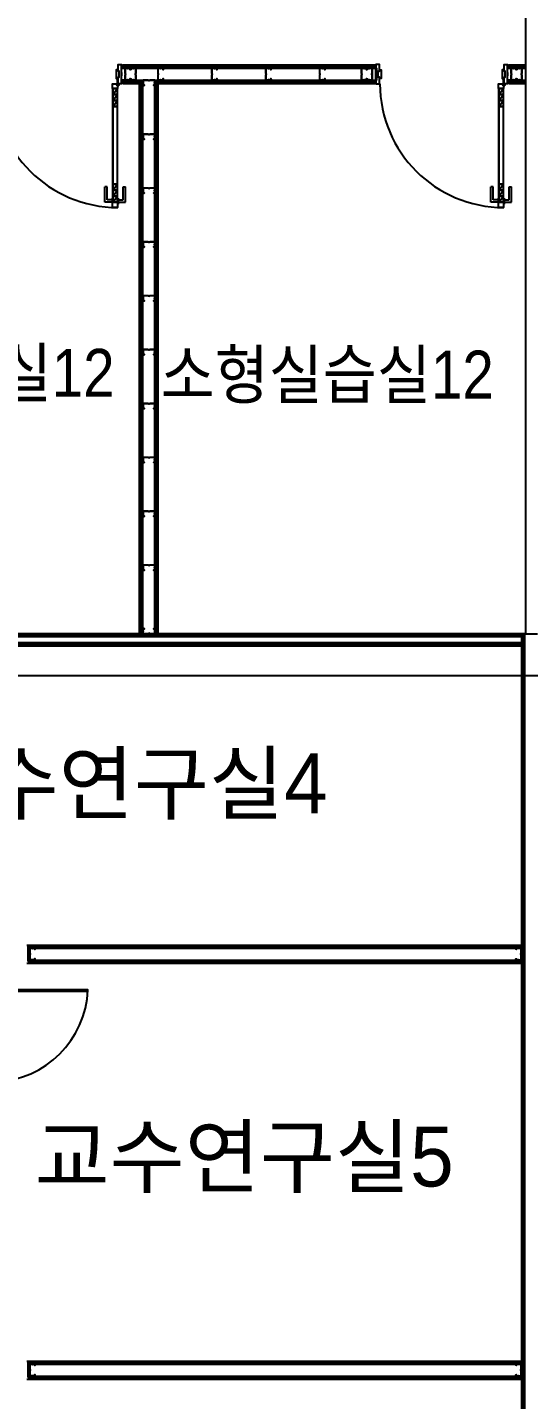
# Model space of a CAD drawing. Header units: metres. Extents: x 630750 to 860239, y 578133 to 726633.
# Drawn here: x 765894 to 770079, y 678264 to 689727 of the extents above; entities that cross this region are included whole.
import ezdxf

# ---------------------------------------------------------------- set-up
doc = ezdxf.new("R2010")
doc.units = ezdxf.units.M
doc.header["$LTSCALE"] = 300
doc.linetypes.add('HIDDEN', pattern=[2, 1, -1])
doc.linetypes.add('업무시설_xr-base$0$CONTINOUS', pattern=[0])
for name, color, linetype in [('A-CEN-1', 1, 'Continuous'), ('A-CON', 2, 'Continuous'), ('A-TXT', 3, 'Continuous'), ('A-WAL-DW', 7, 'Continuous'), ('A-WALL-CONC', 2, 'Continuous'), ('F-door frame', 4, 'Continuous'), ('F-DOOR_FRAME', 4, 'Continuous'), ('FUR-arch', 8, 'Continuous'), ('KUK-DOOR', 4, 'Continuous'), ('KUK-DOOR-FRAME', 4, 'Continuous'), ('KUK-DRYWALL', 4, 'Continuous'), ('KUK-석고보드', 201, 'Continuous')]:
    doc.layers.add(name, color=color, linetype=linetype)
doc.styles.add('돋움', font='')
doc.styles.get('돋움').set_extended_font_data('Dotum')

# ---------------------------------------------------------------- blocks, each defined once
blk = doc.blocks.new('DOOR-1-1')
at = {"layer": 'KUK-DOOR', "color": 251}
for p, q in [((185554, 143176, 0), (185554, 143996, 0)), ((185564, 143176, 0), (185564, 143996, 0))]:
    blk.add_line(p, q, dxfattribs=at)
at = {"layer": 'KUK-DOOR', "color": 8}
for p, q in [((185554, 143216, 0), (185554, 143237, 0)), ((185564, 143216, 0), (185564, 143237, 0))]:
    blk.add_line(p, q, dxfattribs=at)
at = {"layer": 'KUK-DOOR', "color": 7}
blk.add_line((185559, 143169), (185559, 143159, 0), dxfattribs=at)
at = {"layer": 'KUK-DOOR', "elevation": 0}
blk.add_lwpolyline([(185553, 143994), (185553, 143178), (185554, 143176), (185564, 143176), (185565, 143178), (185565, 143994), (185564, 143996), (185554, 143996)], close=True, dxfattribs=at)
at = {"layer": 'KUK-DOOR', "color": 1, "elevation": 0}
for points in [[(185559, 143158), (185559, 143463)], [(185594, 143226), (185524, 143226)]]:
    blk.add_lwpolyline(points, dxfattribs=at)
at = {"layer": 'KUK-DOOR', "color": 7}
blk.add_lwpolyline([(185565, 143320), (185568, 143320), (185568, 143172), (185550, 143172), (185550, 143320), (185553, 143320)], dxfattribs=at)
at = {"layer": 'KUK-DOOR', "color": 251, "linetype": 'HIDDEN', "elevation": 0}
blk.add_lwpolyline([(185502, 143180), (185787, 143180), (185787, 143272), (185502, 143272)], close=True, dxfattribs=at)
at = {"layer": 'KUK-DOOR', "color": 8, "elevation": 0}
blk.add_lwpolyline([(185508, 143183), (185781, 143183), (185781, 143269), (185508, 143269)], close=True, dxfattribs=at)
at = {"layer": 'KUK-DOOR', "color": 8}
for centre, radius in [((185559, 143226, 0), 17.5), ((185559, 143226, 0), 12.5), ((185591, 143254, 0), 3.5), ((185591, 143198, 0), 3.5), ((185746, 143254, 0), 3.5), ((185746, 143198, 0), 3.5)]:
    blk.add_circle(centre, radius, dxfattribs=at)
at = {"layer": 'KUK-DOOR', "color": 251, "linetype": 'HIDDEN'}
blk.add_circle((185559, 143226, 0), 15, dxfattribs=at)
at = {"layer": 'KUK-DOOR', "color": 1}
blk.add_arc((185520, 143193, 0), 803, 2.3174, 87.5362, dxfattribs=at)
at = {"layer": 'KUK-DOOR', "color": 8}
for start, end in [(64.2285, 115.7715), (244.2285, 295.7715)]:
    blk.add_arc((185559, 143227, 0), 11.5, start, end, dxfattribs=at)
blk = doc.blocks.new('con1')
at = {"layer": 'A-WALL-CONC', "linetype": '업무시설_xr-base$0$CONTINOUS'}
h = blk.add_hatch(color=253, dxfattribs=at)
h.dxf.hatch_style = 1
h.paths.add_polyline_path([(-302596, -253222), (-301896, -253222), (-301896, -253922), (-302596, -253922)])
h.paths.add_polyline_path([(-384246, -253222), (-383546, -253222), (-383546, -253922), (-384246, -253922)])
h.paths.add_polyline_path([(-335096, -253172), (-334296, -253172), (-334296, -253972), (-335096, -253972)])
h.paths.add_polyline_path([(-354896, -253172), (-354096, -253172), (-354096, -253972), (-354896, -253972)])
h.paths.add_polyline_path([(-374696, -253172), (-373896, -253172), (-373896, -253972), (-374696, -253972)])
h.paths.add_polyline_path([(-325196, -253172), (-324396, -253172), (-324396, -253972), (-325196, -253972)])
h.paths.add_polyline_path([(-364746, -253222), (-364046, -253222), (-364046, -253922), (-364746, -253922)])
h.paths.add_polyline_path([(-344946, -253222), (-344246, -253222), (-344246, -253922), (-344946, -253922)])
h.paths.add_polyline_path([(-310046, -253222), (-309346, -253222), (-309346, -253922), (-310046, -253922)])
h.paths.add_polyline_path([(-318596, -253172), (-317796, -253172), (-317796, -253972), (-318596, -253972)])
h.paths.add_polyline_path([(-384246, -310860), (-383446, -310860), (-383446, -311660), (-384246, -311660)])
h.paths.add_polyline_path([(-384246, -305472), (-383446, -305472), (-383446, -306272), (-384246, -306272)])
h.paths.add_polyline_path([(-384246, -295572), (-383446, -295572), (-383446, -296372), (-384246, -296372)])
h.paths.add_polyline_path([(-384196, -276472), (-383596, -276472), (-383596, -275872), (-384196, -275872)])
h.paths.add_polyline_path([(-384246, -285672), (-383446, -285672), (-383446, -286472), (-384246, -286472)])
h.paths.add_polyline_path([(-384296, -269172), (-383496, -269172), (-383496, -269972), (-384296, -269972)])
h.paths.add_polyline_path([(-384296, -260672), (-383496, -260672), (-383496, -261472), (-384296, -261472)])
h.paths.add_polyline_path([(-376996, -285572), (-376196, -285572), (-376196, -286372), (-376996, -286372)], flags=17)
h.paths.add_polyline_path([(-374696, -276572), (-373896, -276572), (-373896, -275772), (-374696, -275772)], flags=17)
h.paths.add_polyline_path([(-364696, -285772), (-364096, -285772), (-364096, -286372), (-364696, -286372)], flags=17)
h.paths.add_polyline_path([(-364796, -275772), (-363996, -275772), (-363996, -276572), (-364796, -276572)], flags=17)
edge = h.paths.add_edge_path(flags=16)
edge.add_arc((-376496, -295972), 450, 0, 360)
edge = h.paths.add_edge_path(flags=16)
edge.add_arc((-354496, -302572), 450, 0, 360)
edge = h.paths.add_edge_path(flags=16)
edge.add_arc((-364396, -295972), 350, 0, 360)
edge = h.paths.add_edge_path(flags=16)
edge.add_arc((-354496, -295972), 450, 0, 360)
edge = h.paths.add_edge_path(flags=16)
edge.add_arc((-344596, -302572), 350, 0, 360)
edge = h.paths.add_edge_path(flags=16)
edge.add_arc((-344596, -295972), 350, 0, 360)
edge = h.paths.add_edge_path(flags=16)
edge.add_arc((-364396, -302572), 350, 0, 360)
h.paths.add_polyline_path([(-375978, -305716), (-376744, -305483), (-376976, -306249), (-376210, -306481)], flags=17)
h.paths.add_polyline_path([(-378098, -312701), (-378863, -312469), (-379096, -313234), (-378330, -313467)], flags=16)
h.paths.add_polyline_path([(-354768, -312100), (-355533, -311867), (-355766, -312633), (-355000, -312865)], flags=17)
h.paths.add_polyline_path([(-347591, -314277), (-348357, -314045), (-348589, -314811), (-347823, -315043)], flags=17)
h.paths.add_polyline_path([(-349725, -321311), (-350491, -321078), (-350723, -321844), (-349958, -322076)], flags=17)
h.paths.add_polyline_path([(-359199, -318436), (-359964, -318204), (-360197, -318969), (-359431, -319202)], flags=17)
edge = h.paths.add_edge_path(flags=16)
edge.add_arc((-324746, -312472), 450, 0, 360)
h.paths.add_polyline_path([(-318596, -311972), (-317796, -311972), (-317796, -312972), (-318596, -312972)], flags=17)
edge = h.paths.add_edge_path(flags=16)
edge.add_arc((-335146, -312472), 350, 0, 360)
edge = h.paths.add_edge_path(flags=16)
edge.add_arc((-338617, -317419), 450, 0, 360)
h.paths.add_polyline_path([(-340252, -324185), (-341017, -323953), (-341250, -324719), (-340484, -324951)], flags=17)
edge = h.paths.add_edge_path(flags=17)
edge.add_arc((-324746, -319072), 450, 0, 360)
h.paths.add_polyline_path([(-318696, -318672), (-317696, -318672), (-317696, -319472), (-318696, -319472)], flags=17)
h.paths.add_polyline_path([(-310096, -327072), (-309296, -327072), (-309296, -327872), (-310096, -327872)])
h.paths.add_polyline_path([(-316096, -322372), (-316096, -325422), (-311308, -325422), (-311308, -325222), (-315896, -325222), (-315896, -322572), (-309696, -322572), (-309696, -325222), (-310308, -325222), (-310308, -325422), (-309496, -325422), (-309496, -322372)], flags=17)
edge = h.paths.add_edge_path(flags=17)
edge.add_arc((-324796, -327472), 400, 0, 360)
edge = h.paths.add_edge_path(flags=17)
edge.add_arc((-318196, -329272), 450, 0, 360)
h.paths.add_polyline_path([(-310096, -331472), (-309296, -331472), (-309296, -332272), (-310096, -332272)])
edge = h.paths.add_edge_path(flags=16)
edge.add_arc((-334696, -302572), 350, 0, 360)
edge = h.paths.add_edge_path(flags=17)
edge.add_arc((-334696, -286072), 350, 0, 360)
edge = h.paths.add_edge_path(flags=16)
edge.add_arc((-334696, -295972), 350, 0, 360)
edge = h.paths.add_edge_path(flags=17)
edge.add_arc((-344596, -286072), 450, 0, 360)
h.paths.add_polyline_path([(-318596, -295472), (-317796, -295472), (-317796, -296472), (-318596, -296472)], flags=17)
h.paths.add_polyline_path([(-318596, -302072), (-317796, -302072), (-317796, -303072), (-318596, -303072)], flags=17)
edge = h.paths.add_edge_path(flags=16)
edge.add_arc((-324796, -302572), 450, 0, 360)
edge = h.paths.add_edge_path(flags=16)
edge.add_arc((-324796, -295972), 450, 0, 360)
edge = h.paths.add_edge_path(flags=17)
edge.add_arc((-324796, -286072), 450, 0, 360)
edge = h.paths.add_edge_path(flags=17)
edge.add_arc((-334696, -276172), 450, 0, 360)
edge = h.paths.add_edge_path(flags=17)
edge.add_arc((-344596, -276172), 450, 0, 360)
h.paths.add_polyline_path([(-318596, -275772), (-317796, -275772), (-317796, -276572), (-318596, -276572)], flags=17)
h.paths.add_polyline_path([(-318596, -285672), (-317796, -285672), (-317796, -286472), (-318596, -286472)], flags=17)
edge = h.paths.add_edge_path(flags=17)
edge.add_arc((-324796, -276172), 450, 0, 360)
h.paths.add_polyline_path([(-364796, -260672), (-363996, -260672), (-363996, -261472), (-364796, -261472)])
h.paths.add_polyline_path([(-364796, -269172), (-363996, -269172), (-363996, -269972), (-364796, -269972)], flags=17)
h.paths.add_polyline_path([(-325196, -269172), (-324396, -269172), (-324396, -269972), (-325196, -269972)], flags=17)
h.paths.add_polyline_path([(-310846, -260722), (-310046, -260722), (-310046, -261522), (-310846, -261522)], flags=17)
h.paths.add_polyline_path([(-325196, -260672), (-324396, -260672), (-324396, -261472), (-325196, -261472)])
h.paths.add_polyline_path([(-335096, -260672), (-334296, -260672), (-334296, -261472), (-335096, -261472)])
h.paths.add_polyline_path([(-344996, -260672), (-344196, -260672), (-344196, -261472), (-344996, -261472)])
h.paths.add_polyline_path([(-354896, -260672), (-354096, -260672), (-354096, -261472), (-354896, -261472)])
h.paths.add_polyline_path([(-354896, -269172), (-354096, -269172), (-354096, -269972), (-354896, -269972)], flags=17)
h.paths.add_polyline_path([(-344996, -269172), (-344196, -269172), (-344196, -269972), (-344996, -269972)], flags=17)
h.paths.add_polyline_path([(-335096, -269172), (-334296, -269172), (-334296, -269972), (-335096, -269972)], flags=17)
h.paths.add_polyline_path([(-310146, -275772), (-309346, -275772), (-309346, -276572), (-310146, -276572)])
h.paths.add_polyline_path([(-310146, -269172), (-309346, -269172), (-309346, -269972), (-310146, -269972)])
h.paths.add_polyline_path([(-309946, -312172), (-309346, -312172), (-309346, -312772), (-309946, -312772)], flags=17)
h.paths.add_polyline_path([(-309946, -302272), (-309346, -302272), (-309346, -302872), (-309946, -302872)], flags=17)
h.paths.add_polyline_path([(-310146, -295572), (-309346, -295572), (-309346, -296372), (-310146, -296372)])
h.paths.add_polyline_path([(-310146, -285672), (-309346, -285672), (-309346, -286472), (-310146, -286472)])
h.paths.add_polyline_path([(-366407, -311180), (-366585, -311089), (-367173, -312249), (-366994, -312339)], flags=16)
h.paths.add_polyline_path([(-367582, -313499), (-367761, -313408), (-368303, -314479), (-368125, -314569)], flags=16)
h.paths.add_polyline_path([(-374501, -323407), (-375267, -323174), (-375499, -323940), (-374734, -324172)], flags=17)
h.paths.add_polyline_path([(-380817, -321490), (-381583, -321258), (-381815, -322024), (-381049, -322256)])
h.paths.add_polyline_path([(-319505, -329605), (-319563, -329797), (-318587, -330093), (-318529, -329901)], flags=17)
h.paths.add_polyline_path([(-317400, -330244), (-317458, -330435), (-316482, -330732), (-316423, -330540)], flags=17)
h.paths.add_polyline_path([(-315294, -330883), (-315352, -331074), (-314376, -331370), (-314318, -331179)], flags=17)
h.paths.add_polyline_path([(-313189, -331522), (-313247, -331713), (-312271, -332009), (-312213, -331818)], flags=17)
h.paths.add_polyline_path([(-311084, -332161), (-311142, -332352), (-310166, -332648), (-310108, -332457)], flags=17)
h.paths.add_polyline_path([(-308979, -332799), (-309037, -332991), (-308061, -333287), (-308003, -333096)])
h.paths.add_polyline_path([(-306873, -333438), (-306932, -333630), (-305955, -333926), (-305897, -333734)])
h.paths.add_polyline_path([(-321610, -328966), (-321668, -329158), (-320692, -329454), (-320634, -329263)], flags=17)
h.paths.add_polyline_path([(-304768, -334077), (-304826, -334268), (-303850, -334565), (-303792, -334373)])
h.paths.add_polyline_path([(-366380, -308837), (-366525, -309124), (-365780, -309502), (-365997, -309930), (-365819, -310020), (-365282, -308961), (-368993, -307835), (-369051, -308027), (-368955, -308056), (-369303, -309204), (-369399, -309175), (-369457, -309366), (-369362, -309396), (-371191, -315424), (-373727, -314655), (-371897, -308626), (-370414, -309076), (-370356, -308885), (-371839, -308435), (-371491, -307286), (-370008, -307736), (-369950, -307545), (-371624, -307037), (-373976, -314788), (-369001, -316298), (-368713, -315729), (-368891, -315638), (-369104, -316057), (-370999, -315482), (-368764, -308114)], flags=17)
edge = h.paths.add_edge_path()
edge.add_line((-317996, -269122), (-318196, -269122))
edge.add_line((-318196, -266622), (-317996, -266622))
edge.add_line((-318196, -265972), (-318196, -266622))
edge.add_line((-318196, -269122), (-318196, -269672))
edge.add_line((-317996, -269472), (-317996, -269122))
edge.add_line((-317996, -266622), (-317996, -265972))
edge.add_line((-317071, -260922), (-317071, -260722))
edge.add_line((-317071, -260722), (-314896, -260722))
edge.add_line((-314896, -260722), (-314896, -260922))
edge.add_line((-314896, -260922), (-317071, -260922))
edge.add_line((-318196, -265972), (-321996, -265972))
edge.add_line((-321996, -265972), (-321996, -262022))
edge.add_line((-321996, -262022), (-321796, -262022))
edge.add_line((-321796, -262022), (-321796, -262922))
edge.add_line((-321796, -262922), (-321696, -262922))
edge.add_line((-321696, -262922), (-321696, -263122))
edge.add_line((-321696, -263122), (-321796, -263122))
edge.add_line((-321796, -263122), (-321796, -265772))
edge.add_line((-321796, -265772), (-314196, -265772))
edge.add_line((-314196, -265772), (-314196, -263122))
edge.add_line((-314196, -263122), (-320696, -263122))
edge.add_line((-320696, -263122), (-320696, -262922))
edge.add_line((-320696, -262922), (-319546, -262922))
edge.add_line((-319546, -262922), (-319546, -260922))
edge.add_line((-319546, -260922), (-321796, -260922))
edge.add_line((-321796, -260922), (-321796, -261022))
edge.add_line((-321796, -261022), (-321996, -261022))
edge.add_line((-321996, -261022), (-321996, -260722))
edge.add_line((-321996, -260722), (-317771, -260722))
edge.add_line((-317771, -260722), (-317771, -260922))
edge.add_line((-317996, -269472), (-314196, -269472))
edge.add_line((-314196, -269472), (-314196, -265972))
edge.add_line((-314196, -265972), (-317996, -265972))
edge.add_line((-317771, -260922), (-319346, -260922))
edge.add_line((-319346, -260922), (-319346, -262922))
edge.add_line((-319346, -262922), (-314196, -262922))
edge.add_line((-314196, -262922), (-314196, -260722))
edge.add_line((-314196, -260722), (-313996, -260722))
edge.add_line((-313996, -260722), (-313996, -269672))
edge.add_line((-313996, -269672), (-318196, -269672))
edge.add_line((-309346, -286472), (-309346, -312772))
edge.add_line((-309546, -302872), (-309546, -312172))
edge.add_line((-309546, -296372), (-309546, -302272))
edge.add_line((-309546, -286472), (-309546, -295572))
edge.add_line((-375427, -323701), (-380977, -322017))
edge.add_line((-334860, -324841), (-335147, -325787))
edge.add_line((-334660, -325216), (-334860, -325874))
edge.add_line((-324796, -328209), (-324796, -327872))
edge.add_line((-324596, -328060), (-324596, -327819))
edge.add_line((-324796, -328209), (-322797, -328815))
edge.add_line((-322797, -328815), (-322739, -328624))
edge.add_line((-322739, -328624), (-324596, -328060))
edge.add_line((-337531, -334677), (-338201, -334474))
edge.add_line((-338201, -334474), (-338404, -335144))
edge.add_line((-338404, -335144), (-337734, -335347))
edge.add_line((-337734, -335347), (-337531, -334677))
edge = h.paths.add_edge_path()
edge.add_line((-339858, -323400), (-339800, -323209))
edge.add_line((-339800, -323209), (-337930, -317052))
edge.add_line((-337930, -317052), (-338217, -316965))
edge.add_line((-338217, -316965), (-338268, -317133))
edge.add_arc((-338617, -317419), 450, -73.1135, 39.3318, ccw=False)
edge.add_line((-338486, -317849), (-340145, -323313))
edge.add_line((-340145, -323313), (-339858, -323400))
blk = doc.blocks.new('힌지')
at = {"layer": 'F-DOOR_FRAME', "color": 175}
for p, q in [((444294, 289040, 0), (444262, 289040, 0)), ((444294, 289040, 0), (444262, 289040, 0)), ((444278, 289049, 0), (444278, 289021, 0))]:
    blk.add_line(p, q, dxfattribs=at)
at = {"layer": 'F-DOOR_FRAME', "color": 175, "elevation": 0}
for points in [[(444276, 289042), (444276, 289077), (444273, 289077), (444273, 289042), (444271, 289035, -0.190658), (444275, 289039)], [(444282, 289042), (444282, 289077), (444279, 289077), (444279, 289042), (444280, 289039, -0.190658), (444285, 289035)]]:
    blk.add_lwpolyline(points, format="xyb", close=True, dxfattribs=at)
at = {"layer": 'F-DOOR_FRAME', "color": 175}
blk.add_circle((444278, 289035, 0), 8, dxfattribs=at)
blk = doc.blocks.new('A$C45826E51')
at = {"layer": 'KUK-DOOR', "color": 6}
for p, q in [((60, 990, -6433), (0, 990, -6433)), ((0, 990, -6433), (0, 860, -6433)), ((60, 970, -6433), (20, 970, -6433)), ((20, 970, -6433), (20, 860, -6433)), ((60, 955, -6433), (60, 1006, -6433)), ((60, 1006, -6433), (65, 1006, 0)), ((65, 955, -6433), (60, 955, -6433)), ((112, 1006, 0), (107, 1006, 6433)), ((107, 955, 0), (112, 955, 0)), ((112, 955, 0), (112, 1006, 0)), ((112, 990, 0), (172, 990, 0)), ((112, 970, 0), (152, 970, 0)), ((152, 970, 0), (152, 860, 0)), ((172, 990, 0), (172, 860, 0)), ((20, 860, -6433), (0, 860, -6433)), ((152, 860, 0), (172, 860, 0))]:
    blk.add_line(p, q, dxfattribs=at)
at = {"layer": 'KUK-DOOR', "color": 251}
for p, q in [((65, 1004, -6433), (60, 1004, -6433)), ((65, 1003, -6433), (60, 1003, -6433)), ((65, 1000, -6433), (60, 1000, -6433)), ((65, 995, -6433), (60, 995, -6433)), ((65, 989, -6433), (60, 989, -6433)), ((65, 971, -6433), (60, 971, -6433)), ((65, 965, -6433), (60, 965, -6433)), ((65, 961, -6433), (60, 961, -6433)), ((65, 958, -6433), (60, 958, -6433)), ((65, 957, -6433), (60, 957, -6433)), ((65, 955, -6433), (60, 955, -6433)), ((107, 1004, 0), (112, 1004, 0)), ((107, 1003, 0), (112, 1003, 0)), ((107, 1000, 0), (112, 1000, 0)), ((107, 995, 0), (112, 995, 0)), ((107, 989, 0), (112, 989, 0)), ((107, 971, 0), (112, 971, 0)), ((107, 965, 0), (112, 965, 0)), ((107, 961, 0), (112, 961, 0)), ((107, 958, 0), (112, 958, 0)), ((107, 957, 0), (112, 957, 0)), ((107, 955, 0), (112, 955, 0))]:
    blk.add_line(p, q, dxfattribs=at)
at = {"layer": 'KUK-DOOR', "color": 1, "ltscale": 100}
for p, q in [((102, 988, 0), (70, 938, 0)), ((102, 938, 0), (70, 888, 0)), ((102, 888, 0), (70, 838, 0)), ((102, 190, 0), (70, 140, 0)), ((102, 140, 0), (70, 90, 0)), ((102, 90, 0), (70, 40, 0))]:
    blk.add_line(p, q, dxfattribs=at)
at = {"layer": 'KUK-DOOR', "color": 8}
blk.add_line((102, 838, 0), (70, 838, 0), dxfattribs=at)
at = {"layer": 'KUK-DOOR', "color": 7, "elevation": 0}
for points in [[(65, 1025), (65, 1034), (107, 1031), (107, 988), (65, 988), (65, 1025)], [(65, 988), (65, 40)], [(107, 40), (107, 988)], [(65, 40), (107, 40), (107, 0), (103, 0), (103, 0), (65, 0), (65, 40)]]:
    blk.add_lwpolyline(points, dxfattribs=at)
at = {"layer": 'KUK-DOOR', "color": 1, "ltscale": 100, "elevation": 0}
for points in [[(102, 988), (102, 938), (70, 938), (70, 988)], [(102, 938), (102, 888), (70, 888), (70, 938)], [(102, 888), (102, 838), (70, 838), (70, 888)], [(102, 838), (102, 190), (70, 190), (70, 838)], [(102, 190), (102, 140), (70, 140), (70, 190)], [(102, 140), (102, 90), (70, 90), (70, 140)], [(102, 90), (102, 40), (70, 40), (70, 90)]]:
    blk.add_lwpolyline(points, close=True, dxfattribs=at)
at = {"layer": 'KUK-DOOR', "color": 1, "elevation": 0}
blk.add_lwpolyline([(65, 40), (102, 40)], dxfattribs=at)
at = {"layer": 'KUK-DOOR', "color": 1}
blk.add_arc((64, 0, 0), 1034, 0.0121, 89.9709, dxfattribs=at)

msp = doc.modelspace()

# ---------------------------------------------------------------- linework, layer by layer
at = {"layer": 'A-CEN-1', "linetype": 'Continuous'}
msp.add_line((796986.4, 684310.2), (657202.6, 684310.2), dxfattribs=at)
at = {"layer": 'A-WAL-DW'}
for p, q in [((770054.4, 696461.2), (770054.4, 684660.2)), ((770054.4, 684660.2), (770154.4, 684660.2))]:
    msp.add_line(p, q, dxfattribs=at)
at = {"layer": 'A-WAL-DW', "color": 8}
for p, q in [((770019.4, 684660.2), (770019.4, 671510.3)), ((770031.9, 684660.2), (770031.9, 671510.3)), ((770044.4, 684660.2), (770044.4, 671510.3))]:
    msp.add_line(p, q, dxfattribs=at)
at = {"layer": 'FUR-arch', "color": 133}
for p, q in [((766680.6, 689386.2), (768804.4, 689386.2)), ((769904.4, 689386.2), (770054.4, 689386.2))]:
    msp.add_line(p, q, dxfattribs=at)
at = {"layer": 'KUK-DOOR-FRAME'}
for points in [[(766650.6, 689416.2), (766650.6, 689416.2), (766650.6, 689416.2), (766650.6, 689416.2), (766650.6, 689416.2), (766674.6, 689416.2), (766680.6, 689416.2), (766680.6, 689412.7), (766680.6, 689386.2), (766675.6, 689386.2), (766675.6, 689351.2), (766680.6, 689351.2), (766680.6, 689321.2), (766675.6, 689321.2), (766675.6, 689286.2), (766680.6, 689286.2), (766680.6, 689256.2), (766674.6, 689256.2), (766674.6, 689256.2), (766650.6, 689256.2), (766650.6, 689311.2), (766660.6, 689311.2), (766660.6, 689361.2), (766650.6, 689361.2), (766650.6, 689416.2)], [(768834.4, 689416.2), (768834.4, 689416.2), (768834.4, 689416.2), (768834.4, 689416.2), (768834.4, 689416.2), (768810.4, 689416.2), (768804.4, 689416.2), (768804.4, 689412.7), (768804.4, 689386.2), (768809.4, 689386.2), (768809.4, 689351.2), (768804.4, 689351.2), (768804.4, 689321.2), (768809.4, 689321.2), (768809.4, 689286.2), (768804.4, 689286.2), (768804.4, 689256.2), (768810.4, 689256.2), (768810.4, 689256.2), (768834.4, 689256.2), (768834.4, 689311.2), (768824.4, 689311.2), (768824.4, 689361.2), (768834.4, 689361.2), (768834.4, 689416.2)], [(769874.4, 689416.2), (769874.4, 689416.2), (769874.4, 689416.2), (769874.4, 689416.2), (769874.4, 689416.2), (769898.4, 689416.2), (769904.4, 689416.2), (769904.4, 689412.7), (769904.4, 689386.2), (769899.4, 689386.2), (769899.4, 689351.2), (769904.4, 689351.2), (769904.4, 689321.2), (769899.4, 689321.2), (769899.4, 689286.2), (769904.4, 689286.2), (769904.4, 689256.2), (769898.4, 689256.2), (769898.4, 689256.2), (769874.4, 689256.2), (769874.4, 689311.2), (769884.4, 689311.2), (769884.4, 689361.2), (769874.4, 689361.2), (769874.4, 689416.2)]]:
    msp.add_lwpolyline(points, dxfattribs=at)
at = {"layer": 'KUK-DOOR-FRAME', "extrusion": (0, 1.80681e-09, 1)}
for points in [[(766660.6, 689361.2), (766650.6, 689361.2), (766650.6, 689371.2), (766635.6, 689371.2), (766635.6, 689301.2), (766650.6, 689301.2), (766650.6, 689311.2), (766660.6, 689311.2), (766660.6, 689361.2)], [(768824.4, 689361.2), (768834.4, 689361.2), (768834.4, 689371.2), (768849.4, 689371.2), (768849.4, 689301.2), (768834.4, 689301.2), (768834.4, 689311.2), (768824.4, 689311.2), (768824.4, 689361.2)], [(769884.4, 689361.2), (769874.4, 689361.2), (769874.4, 689371.2), (769859.4, 689371.2), (769859.4, 689301.2), (769874.4, 689301.2), (769874.4, 689311.2), (769884.4, 689311.2), (769884.4, 689361.2)]]:
    msp.add_lwpolyline(points, dxfattribs=at)
at = {"layer": 'KUK-DRYWALL'}
for p, q in [((766680.6, 689386.2), (768804.4, 689386.2)), ((769904.4, 689386.2), (770054.4, 689386.2)), ((766680.6, 689286.2), (768804.4, 689286.2)), ((766858.6, 684660.2), (766858.6, 689286.2)), ((766958.6, 684660.2), (766958.6, 689286.2)), ((769904.4, 689286.2), (770054.4, 689286.2)), ((770019.4, 684635.2), (763354.4, 684635.2)), ((770019.4, 684585.2), (763354.4, 684585.2)), ((765912.9, 682035.2), (770019.4, 682035.2)), ((765912.9, 681935.2), (765912.9, 682035.2)), ((765912.9, 681935.2), (770019.4, 681935.2)), ((765912.9, 678560.2), (770019.4, 678560.2)), ((765912.9, 678460.2), (765912.9, 678560.2)), ((765912.9, 678460.2), (770019.4, 678460.2))]:
    msp.add_line(p, q, dxfattribs=at)
at = {"layer": 'KUK-DRYWALL', "color": 8}
for points in [[(766754.6, 689376.2), (766755.6, 689376.2), (766755.6, 689386.2), (766735.6, 689386.2, -1), (766730.6, 689386.2), (766710.6, 689386.2), (766710.6, 689342.7, -0.5899975), (766710.6, 689329.7), (766710.6, 689286.2), (766730.6, 689286.2, -1), (766735.6, 689286.2), (766755.6, 689286.2), (766755.6, 689296.2), (766750.6, 689296.2), (766750.6, 689295.2), (766754.6, 689295.2), (766754.6, 689287.2), (766736.4, 689287.2, 0.745356), (766729.7, 689287.2), (766711.6, 689287.2), (766711.6, 689329.2, 0.5427831), (766711.6, 689343.3), (766711.6, 689385.2), (766729.7, 689385.2, 0.745356), (766736.4, 689385.2), (766754.6, 689385.2), (766754.6, 689377.2), (766750.6, 689377.2), (766750.6, 689376.2), (766755.6, 689376.2)], [(766756.6, 689376.2), (766755.6, 689376.2), (766755.6, 689386.2), (766775.6, 689386.2, 1), (766780.6, 689386.2), (766800.6, 689386.2), (766800.6, 689342.7, 0.5899975), (766800.6, 689329.7), (766800.6, 689286.2), (766780.6, 689286.2, 1), (766775.6, 689286.2), (766755.6, 689286.2), (766755.6, 689296.2), (766760.6, 689296.2), (766760.6, 689295.2), (766756.6, 689295.2), (766756.6, 689287.2), (766774.7, 689287.2, -0.745356), (766781.4, 689287.2), (766799.6, 689287.2), (766799.6, 689329.2, -0.5427831), (766799.6, 689343.3), (766799.6, 689385.2), (766781.4, 689385.2, -0.745356), (766774.7, 689385.2), (766756.6, 689385.2), (766756.6, 689377.2), (766760.6, 689377.2), (766760.6, 689376.2), (766755.6, 689376.2)], [(767028.4, 689376.2), (767029.4, 689376.2), (767029.4, 689386.2), (767009.4, 689386.2, -1), (767004.4, 689386.2), (766984.4, 689386.2), (766984.4, 689342.7, -0.5899975), (766984.4, 689329.7), (766984.4, 689286.2), (767004.4, 689286.2, -1), (767009.4, 689286.2), (767029.4, 689286.2), (767029.4, 689296.2), (767024.4, 689296.2), (767024.4, 689295.2), (767028.4, 689295.2), (767028.4, 689287.2), (767010.2, 689287.2, 0.745356), (767003.5, 689287.2), (766985.4, 689287.2), (766985.4, 689329.2, 0.5427831), (766985.4, 689343.3), (766985.4, 689385.2), (767003.5, 689385.2, 0.745356), (767010.2, 689385.2), (767028.4, 689385.2), (767028.4, 689377.2), (767024.4, 689377.2), (767024.4, 689376.2), (767029.4, 689376.2)], [(767478.4, 689376.2), (767479.4, 689376.2), (767479.4, 689386.2), (767459.4, 689386.2, -1), (767454.4, 689386.2), (767434.4, 689386.2), (767434.4, 689342.7, -0.5899975), (767434.4, 689329.7), (767434.4, 689286.2), (767454.4, 689286.2, -1), (767459.4, 689286.2), (767479.4, 689286.2), (767479.4, 689296.2), (767474.4, 689296.2), (767474.4, 689295.2), (767478.4, 689295.2), (767478.4, 689287.2), (767460.2, 689287.2, 0.745356), (767453.5, 689287.2), (767435.4, 689287.2), (767435.4, 689329.2, 0.5427831), (767435.4, 689343.3), (767435.4, 689385.2), (767453.5, 689385.2, 0.745356), (767460.2, 689385.2), (767478.4, 689385.2), (767478.4, 689377.2), (767474.4, 689377.2), (767474.4, 689376.2), (767479.4, 689376.2)], [(767928.4, 689376.2), (767929.4, 689376.2), (767929.4, 689386.2), (767909.4, 689386.2, -1), (767904.4, 689386.2), (767884.4, 689386.2), (767884.4, 689342.7, -0.5899975), (767884.4, 689329.7), (767884.4, 689286.2), (767904.4, 689286.2, -1), (767909.4, 689286.2), (767929.4, 689286.2), (767929.4, 689296.2), (767924.4, 689296.2), (767924.4, 689295.2), (767928.4, 689295.2), (767928.4, 689287.2), (767910.2, 689287.2, 0.745356), (767903.5, 689287.2), (767885.4, 689287.2), (767885.4, 689329.2, 0.5427831), (767885.4, 689343.3), (767885.4, 689385.2), (767903.5, 689385.2, 0.745356), (767910.2, 689385.2), (767928.4, 689385.2), (767928.4, 689377.2), (767924.4, 689377.2), (767924.4, 689376.2), (767929.4, 689376.2)], [(768378.4, 689376.2), (768379.4, 689376.2), (768379.4, 689386.2), (768359.4, 689386.2, -1), (768354.4, 689386.2), (768334.4, 689386.2), (768334.4, 689342.7, -0.5899975), (768334.4, 689329.7), (768334.4, 689286.2), (768354.4, 689286.2, -1), (768359.4, 689286.2), (768379.4, 689286.2), (768379.4, 689296.2), (768374.4, 689296.2), (768374.4, 689295.2), (768378.4, 689295.2), (768378.4, 689287.2), (768360.2, 689287.2, 0.745356), (768353.5, 689287.2), (768335.4, 689287.2), (768335.4, 689329.2, 0.5427831), (768335.4, 689343.3), (768335.4, 689385.2), (768353.5, 689385.2, 0.745356), (768360.2, 689385.2), (768378.4, 689385.2), (768378.4, 689377.2), (768374.4, 689377.2), (768374.4, 689376.2), (768379.4, 689376.2)], [(768728.4, 689376.2), (768729.4, 689376.2), (768729.4, 689386.2), (768709.4, 689386.2, -1), (768704.4, 689386.2), (768684.4, 689386.2), (768684.4, 689342.7, -0.5899975), (768684.4, 689329.7), (768684.4, 689286.2), (768704.4, 689286.2, -1), (768709.4, 689286.2), (768729.4, 689286.2), (768729.4, 689296.2), (768724.4, 689296.2), (768724.4, 689295.2), (768728.4, 689295.2), (768728.4, 689287.2), (768710.2, 689287.2, 0.745356), (768703.5, 689287.2), (768685.4, 689287.2), (768685.4, 689329.2, 0.5427831), (768685.4, 689343.3), (768685.4, 689385.2), (768703.5, 689385.2, 0.745356), (768710.2, 689385.2), (768728.4, 689385.2), (768728.4, 689377.2), (768724.4, 689377.2), (768724.4, 689376.2), (768729.4, 689376.2)], [(768730.4, 689376.2), (768729.4, 689376.2), (768729.4, 689386.2), (768749.4, 689386.2, 1), (768754.4, 689386.2), (768774.4, 689386.2), (768774.4, 689342.7, 0.5899975), (768774.4, 689329.7), (768774.4, 689286.2), (768754.4, 689286.2, 1), (768749.4, 689286.2), (768729.4, 689286.2), (768729.4, 689296.2), (768734.4, 689296.2), (768734.4, 689295.2), (768730.4, 689295.2), (768730.4, 689287.2), (768748.5, 689287.2, -0.745356), (768755.2, 689287.2), (768773.4, 689287.2), (768773.4, 689329.2, -0.5427831), (768773.4, 689343.3), (768773.4, 689385.2), (768755.2, 689385.2, -0.745356), (768748.5, 689385.2), (768730.4, 689385.2), (768730.4, 689377.2), (768734.4, 689377.2), (768734.4, 689376.2), (768729.4, 689376.2)], [(769978.4, 689376.2), (769979.4, 689376.2), (769979.4, 689386.2), (769959.4, 689386.2, -1), (769954.4, 689386.2), (769934.4, 689386.2), (769934.4, 689342.7, -0.5899975), (769934.4, 689329.7), (769934.4, 689286.2), (769954.4, 689286.2, -1), (769959.4, 689286.2), (769979.4, 689286.2), (769979.4, 689296.2), (769974.4, 689296.2), (769974.4, 689295.2), (769978.4, 689295.2), (769978.4, 689287.2), (769960.2, 689287.2, 0.745356), (769953.5, 689287.2), (769935.4, 689287.2), (769935.4, 689329.2, 0.5427831), (769935.4, 689343.3), (769935.4, 689385.2), (769953.5, 689385.2, 0.745356), (769960.2, 689385.2), (769978.4, 689385.2), (769978.4, 689377.2), (769974.4, 689377.2), (769974.4, 689376.2), (769979.4, 689376.2)], [(769980.4, 689376.2), (769979.4, 689376.2), (769979.4, 689386.2), (769999.4, 689386.2, 1), (770004.4, 689386.2), (770024.4, 689386.2), (770024.4, 689342.7, 0.5899975), (770024.4, 689329.7), (770024.4, 689286.2), (770004.4, 689286.2, 1), (769999.4, 689286.2), (769979.4, 689286.2), (769979.4, 689296.2), (769984.4, 689296.2), (769984.4, 689295.2), (769980.4, 689295.2), (769980.4, 689287.2), (769998.5, 689287.2, -0.745356), (770005.2, 689287.2), (770023.4, 689287.2), (770023.4, 689329.2, -0.5427831), (770023.4, 689343.3), (770023.4, 689385.2), (770005.2, 689385.2, -0.745356), (769998.5, 689385.2), (769980.4, 689385.2), (769980.4, 689377.2), (769984.4, 689377.2), (769984.4, 689376.2), (769979.4, 689376.2)], [(766868.6, 689242.2), (766868.6, 689241.2), (766858.6, 689241.2), (766858.6, 689261.2, 1), (766858.6, 689266.2), (766858.6, 689286.2), (766902.1, 689286.2, 0.5899975), (766915.1, 689286.2), (766958.6, 689286.2), (766958.6, 689266.2, 1), (766958.6, 689261.2), (766958.6, 689241.2), (766948.6, 689241.2), (766948.6, 689246.2), (766949.6, 689246.2), (766949.6, 689242.2), (766957.6, 689242.2), (766957.6, 689260.4, -0.745356), (766957.6, 689267.1), (766957.6, 689285.2), (766915.6, 689285.2, -0.5427831), (766901.5, 689285.2), (766859.6, 689285.2), (766859.6, 689267.1, -0.745356), (766859.6, 689260.4), (766859.6, 689242.2), (766867.6, 689242.2), (766867.6, 689246.2), (766868.6, 689246.2), (766868.6, 689241.2)], [(766868.6, 688792.2), (766868.6, 688791.2), (766858.6, 688791.2), (766858.6, 688811.2, 1), (766858.6, 688816.2), (766858.6, 688836.2), (766902.1, 688836.2, 0.5899975), (766915.1, 688836.2), (766958.6, 688836.2), (766958.6, 688816.2, 1), (766958.6, 688811.2), (766958.6, 688791.2), (766948.6, 688791.2), (766948.6, 688796.2), (766949.6, 688796.2), (766949.6, 688792.2), (766957.6, 688792.2), (766957.6, 688810.4, -0.745356), (766957.6, 688817.1), (766957.6, 688835.2), (766915.6, 688835.2, -0.5427831), (766901.5, 688835.2), (766859.6, 688835.2), (766859.6, 688817.1, -0.745356), (766859.6, 688810.4), (766859.6, 688792.2), (766867.6, 688792.2), (766867.6, 688796.2), (766868.6, 688796.2), (766868.6, 688791.2)], [(766868.6, 688342.2), (766868.6, 688341.2), (766858.6, 688341.2), (766858.6, 688361.2, 1), (766858.6, 688366.2), (766858.6, 688386.2), (766902.1, 688386.2, 0.5899975), (766915.1, 688386.2), (766958.6, 688386.2), (766958.6, 688366.2, 1), (766958.6, 688361.2), (766958.6, 688341.2), (766948.6, 688341.2), (766948.6, 688346.2), (766949.6, 688346.2), (766949.6, 688342.2), (766957.6, 688342.2), (766957.6, 688360.4, -0.745356), (766957.6, 688367.1), (766957.6, 688385.2), (766915.6, 688385.2, -0.5427831), (766901.5, 688385.2), (766859.6, 688385.2), (766859.6, 688367.1, -0.745356), (766859.6, 688360.4), (766859.6, 688342.2), (766867.6, 688342.2), (766867.6, 688346.2), (766868.6, 688346.2), (766868.6, 688341.2)], [(766868.6, 687892.2), (766868.6, 687891.2), (766858.6, 687891.2), (766858.6, 687911.2, 1), (766858.6, 687916.2), (766858.6, 687936.2), (766902.1, 687936.2, 0.5899975), (766915.1, 687936.2), (766958.6, 687936.2), (766958.6, 687916.2, 1), (766958.6, 687911.2), (766958.6, 687891.2), (766948.6, 687891.2), (766948.6, 687896.2), (766949.6, 687896.2), (766949.6, 687892.2), (766957.6, 687892.2), (766957.6, 687910.4, -0.745356), (766957.6, 687917.1), (766957.6, 687935.2), (766915.6, 687935.2, -0.5427831), (766901.5, 687935.2), (766859.6, 687935.2), (766859.6, 687917.1, -0.745356), (766859.6, 687910.4), (766859.6, 687892.2), (766867.6, 687892.2), (766867.6, 687896.2), (766868.6, 687896.2), (766868.6, 687891.2)], [(766868.6, 687442.2), (766868.6, 687441.2), (766858.6, 687441.2), (766858.6, 687461.2, 1), (766858.6, 687466.2), (766858.6, 687486.2), (766902.1, 687486.2, 0.5899975), (766915.1, 687486.2), (766958.6, 687486.2), (766958.6, 687466.2, 1), (766958.6, 687461.2), (766958.6, 687441.2), (766948.6, 687441.2), (766948.6, 687446.2), (766949.6, 687446.2), (766949.6, 687442.2), (766957.6, 687442.2), (766957.6, 687460.4, -0.745356), (766957.6, 687467.1), (766957.6, 687485.2), (766915.6, 687485.2, -0.5427831), (766901.5, 687485.2), (766859.6, 687485.2), (766859.6, 687467.1, -0.745356), (766859.6, 687460.4), (766859.6, 687442.2), (766867.6, 687442.2), (766867.6, 687446.2), (766868.6, 687446.2), (766868.6, 687441.2)], [(766868.6, 686992.2), (766868.6, 686991.2), (766858.6, 686991.2), (766858.6, 687011.2, 1), (766858.6, 687016.2), (766858.6, 687036.2), (766902.1, 687036.2, 0.5899975), (766915.1, 687036.2), (766958.6, 687036.2), (766958.6, 687016.2, 1), (766958.6, 687011.2), (766958.6, 686991.2), (766948.6, 686991.2), (766948.6, 686996.2), (766949.6, 686996.2), (766949.6, 686992.2), (766957.6, 686992.2), (766957.6, 687010.4, -0.745356), (766957.6, 687017.1), (766957.6, 687035.2), (766915.6, 687035.2, -0.5427831), (766901.5, 687035.2), (766859.6, 687035.2), (766859.6, 687017.1, -0.745356), (766859.6, 687010.4), (766859.6, 686992.2), (766867.6, 686992.2), (766867.6, 686996.2), (766868.6, 686996.2), (766868.6, 686991.2)], [(766868.6, 686542.2), (766868.6, 686541.2), (766858.6, 686541.2), (766858.6, 686561.2, 1), (766858.6, 686566.2), (766858.6, 686586.2), (766902.1, 686586.2, 0.5899975), (766915.1, 686586.2), (766958.6, 686586.2), (766958.6, 686566.2, 1), (766958.6, 686561.2), (766958.6, 686541.2), (766948.6, 686541.2), (766948.6, 686546.2), (766949.6, 686546.2), (766949.6, 686542.2), (766957.6, 686542.2), (766957.6, 686560.4, -0.745356), (766957.6, 686567.1), (766957.6, 686585.2), (766915.6, 686585.2, -0.5427831), (766901.5, 686585.2), (766859.6, 686585.2), (766859.6, 686567.1, -0.745356), (766859.6, 686560.4), (766859.6, 686542.2), (766867.6, 686542.2), (766867.6, 686546.2), (766868.6, 686546.2), (766868.6, 686541.2)], [(766868.6, 686092.2), (766868.6, 686091.2), (766858.6, 686091.2), (766858.6, 686111.2, 1), (766858.6, 686116.2), (766858.6, 686136.2), (766902.1, 686136.2, 0.5899975), (766915.1, 686136.2), (766958.6, 686136.2), (766958.6, 686116.2, 1), (766958.6, 686111.2), (766958.6, 686091.2), (766948.6, 686091.2), (766948.6, 686096.2), (766949.6, 686096.2), (766949.6, 686092.2), (766957.6, 686092.2), (766957.6, 686110.4, -0.745356), (766957.6, 686117.1), (766957.6, 686135.2), (766915.6, 686135.2, -0.5427831), (766901.5, 686135.2), (766859.6, 686135.2), (766859.6, 686117.1, -0.745356), (766859.6, 686110.4), (766859.6, 686092.2), (766867.6, 686092.2), (766867.6, 686096.2), (766868.6, 686096.2), (766868.6, 686091.2)], [(766868.6, 685642.2), (766868.6, 685641.2), (766858.6, 685641.2), (766858.6, 685661.2, 1), (766858.6, 685666.2), (766858.6, 685686.2), (766902.1, 685686.2, 0.5899975), (766915.1, 685686.2), (766958.6, 685686.2), (766958.6, 685666.2, 1), (766958.6, 685661.2), (766958.6, 685641.2), (766948.6, 685641.2), (766948.6, 685646.2), (766949.6, 685646.2), (766949.6, 685642.2), (766957.6, 685642.2), (766957.6, 685660.4, -0.745356), (766957.6, 685667.1), (766957.6, 685685.2), (766915.6, 685685.2, -0.5427831), (766901.5, 685685.2), (766859.6, 685685.2), (766859.6, 685667.1, -0.745356), (766859.6, 685660.4), (766859.6, 685642.2), (766867.6, 685642.2), (766867.6, 685646.2), (766868.6, 685646.2), (766868.6, 685641.2)], [(766868.6, 685192.2), (766868.6, 685191.2), (766858.6, 685191.2), (766858.6, 685211.2, 1), (766858.6, 685216.2), (766858.6, 685236.2), (766902.1, 685236.2, 0.5899975), (766915.1, 685236.2), (766958.6, 685236.2), (766958.6, 685216.2, 1), (766958.6, 685211.2), (766958.6, 685191.2), (766948.6, 685191.2), (766948.6, 685196.2), (766949.6, 685196.2), (766949.6, 685192.2), (766957.6, 685192.2), (766957.6, 685210.4, -0.745356), (766957.6, 685217.1), (766957.6, 685235.2), (766915.6, 685235.2, -0.5427831), (766901.5, 685235.2), (766859.6, 685235.2), (766859.6, 685217.1, -0.745356), (766859.6, 685210.4), (766859.6, 685192.2), (766867.6, 685192.2), (766867.6, 685196.2), (766868.6, 685196.2), (766868.6, 685191.2)], [(766868.6, 684704.2), (766868.6, 684705.2), (766858.6, 684705.2), (766858.6, 684685.2, -1), (766858.6, 684680.2), (766858.6, 684660.2), (766902.1, 684660.2, -0.5899975), (766915.1, 684660.2), (766958.6, 684660.2), (766958.6, 684680.2, -1), (766958.6, 684685.2), (766958.6, 684705.2), (766948.6, 684705.2), (766948.6, 684700.2), (766949.6, 684700.2), (766949.6, 684704.2), (766957.6, 684704.2), (766957.6, 684686.1, 0.745356), (766957.6, 684679.4), (766957.6, 684661.2), (766915.6, 684661.2, 0.5427831), (766901.5, 684661.2), (766859.6, 684661.2), (766859.6, 684679.4, 0.745356), (766859.6, 684686.1), (766859.6, 684704.2), (766867.6, 684704.2), (766867.6, 684700.2), (766868.6, 684700.2), (766868.6, 684705.2)], [(765956.9, 682025.2), (765957.9, 682025.2), (765957.9, 682035.2), (765937.9, 682035.2, -1), (765932.9, 682035.2), (765912.9, 682035.2), (765912.9, 681991.7, -0.5899975), (765912.9, 681978.7), (765912.9, 681935.2), (765932.9, 681935.2, -1), (765937.9, 681935.2), (765957.9, 681935.2), (765957.9, 681945.2), (765952.9, 681945.2), (765952.9, 681944.2), (765956.9, 681944.2), (765956.9, 681936.2), (765938.7, 681936.2, 0.745356), (765932, 681936.2), (765913.9, 681936.2), (765913.9, 681978.2, 0.5427831), (765913.9, 681992.3), (765913.9, 682034.2), (765932, 682034.2, 0.745356), (765938.7, 682034.2), (765956.9, 682034.2), (765956.9, 682026.2), (765952.9, 682026.2), (765952.9, 682025.2), (765957.9, 682025.2)], [(769975.4, 682025.2), (769974.4, 682025.2), (769974.4, 682035.2), (769994.4, 682035.2, 1), (769999.4, 682035.2), (770019.4, 682035.2), (770019.4, 681991.7, 0.5899975), (770019.4, 681978.7), (770019.4, 681935.2), (769999.4, 681935.2, 1), (769994.4, 681935.2), (769974.4, 681935.2), (769974.4, 681945.2), (769979.4, 681945.2), (769979.4, 681944.2), (769975.4, 681944.2), (769975.4, 681936.2), (769993.5, 681936.2, -0.745356), (770000.2, 681936.2), (770018.4, 681936.2), (770018.4, 681978.2, -0.5427831), (770018.4, 681992.3), (770018.4, 682034.2), (770000.2, 682034.2, -0.745356), (769993.5, 682034.2), (769975.4, 682034.2), (769975.4, 682026.2), (769979.4, 682026.2), (769979.4, 682025.2), (769974.4, 682025.2)], [(765956.9, 678550.2), (765957.9, 678550.2), (765957.9, 678560.2), (765937.9, 678560.2, -1), (765932.9, 678560.2), (765912.9, 678560.2), (765912.9, 678516.7, -0.5899975), (765912.9, 678503.7), (765912.9, 678460.2), (765932.9, 678460.2, -1), (765937.9, 678460.2), (765957.9, 678460.2), (765957.9, 678470.2), (765952.9, 678470.2), (765952.9, 678469.2), (765956.9, 678469.2), (765956.9, 678461.2), (765938.7, 678461.2, 0.745356), (765932, 678461.2), (765913.9, 678461.2), (765913.9, 678503.2, 0.5427831), (765913.9, 678517.3), (765913.9, 678559.2), (765932, 678559.2, 0.745356), (765938.7, 678559.2), (765956.9, 678559.2), (765956.9, 678551.2), (765952.9, 678551.2), (765952.9, 678550.2), (765957.9, 678550.2)], [(769975.4, 678550.2), (769974.4, 678550.2), (769974.4, 678560.2), (769994.4, 678560.2, 1), (769999.4, 678560.2), (770019.4, 678560.2), (770019.4, 678516.7, 0.5899975), (770019.4, 678503.7), (770019.4, 678460.2), (769999.4, 678460.2, 1), (769994.4, 678460.2), (769974.4, 678460.2), (769974.4, 678470.2), (769979.4, 678470.2), (769979.4, 678469.2), (769975.4, 678469.2), (769975.4, 678461.2), (769993.5, 678461.2, -0.745356), (770000.2, 678461.2), (770018.4, 678461.2), (770018.4, 678503.2, -0.5427831), (770018.4, 678517.3), (770018.4, 678559.2), (770000.2, 678559.2, -0.745356), (769993.5, 678559.2), (769975.4, 678559.2), (769975.4, 678551.2), (769979.4, 678551.2), (769979.4, 678550.2), (769974.4, 678550.2)]]:
    msp.add_lwpolyline(points, format="xyb", dxfattribs=at)
at = {"layer": 'KUK-석고보드', "ltscale": 10}
for p, q in [((766680.6, 689259.2), (766680.6, 689413.2)), ((766690.6, 689414.2), (768794.4, 689414.2)), ((766690.6, 689401.7), (766690.6, 689414.2)), ((768794.4, 689401.7), (768794.4, 689414.2)), ((768804.4, 689256.2), (768804.4, 689416.2)), ((769904.4, 689259.2), (769904.4, 689413.2)), ((769904.4, 689398.7), (770054.4, 689398.7)), ((769914.4, 689401.7), (769914.4, 689414.2)), ((769914.4, 689414.2), (770054.4, 689414.2)), ((766680.6, 689273.7), (766846.1, 689273.7)), ((766690.6, 689258.2), (766690.6, 689270.7)), ((766846.1, 684660.2), (766846.1, 689273.7)), ((766971.1, 689273.7), (768804.4, 689273.7)), ((766971.1, 684660.2), (766971.1, 689273.7)), ((768794.4, 689258.2), (768794.4, 689270.7)), ((769904.4, 689273.7), (770054.4, 689273.7)), ((769914.4, 689258.2), (769914.4, 689270.7)), ((766690.6, 689258.2), (766830.6, 689258.2)), ((766830.6, 684660.2), (766830.6, 689258.2)), ((766986.6, 689258.2), (768794.4, 689258.2)), ((766986.6, 684660.2), (766986.6, 689258.2)), ((769914.4, 689258.2), (770054.4, 689258.2)), ((770054.4, 684660.2), (763354.4, 684660.2)), ((770019.4, 684647.7), (763354.4, 684647.7)), ((763436.9, 684572.7), (770019.4, 684572.7)), ((763449.4, 684560.2), (770019.4, 684560.2)), ((765887.9, 682060.2), (770019.4, 682060.2)), ((765900.4, 682047.7), (770019.4, 682047.7)), ((765900.4, 681922.7), (765900.4, 682047.7)), ((765887.9, 681910.2), (770019.4, 681910.2)), ((765900.4, 681922.7), (770019.4, 681922.7)), ((765887.9, 678585.2), (770019.4, 678585.2)), ((765900.4, 678572.7), (770019.4, 678572.7)), ((765900.4, 678447.7), (765900.4, 678572.7)), ((765887.9, 678435.2), (770019.4, 678435.2)), ((765900.4, 678447.7), (770019.4, 678447.7))]:
    msp.add_line(p, q, dxfattribs=at)
at = {"layer": 'KUK-석고보드', "color": 156, "ltscale": 10}
for p, q in [((766680.6, 689401.7), (768804.4, 689401.7)), ((769904.4, 689401.7), (770054.4, 689401.7)), ((766680.6, 689270.7), (766843.1, 689270.7)), ((766843.1, 684660.2), (766843.1, 689270.7)), ((766974.1, 689270.7), (768804.4, 689270.7)), ((766974.1, 684660.2), (766974.1, 689270.7)), ((769904.4, 689270.7), (770053.9, 689270.7))]:
    msp.add_line(p, q, dxfattribs=at)
at = {"layer": 'KUK-석고보드', "color": 35, "ltscale": 10}
msp.add_line((766680.6, 689398.7), (768804.4, 689398.7), dxfattribs=at)
for points in [[(766680.6, 689286.2), (766680.6, 689386.2), (766710.6, 689386.2), (766710.6, 689286.2)], [(768804.4, 689286.2), (768804.4, 689386.2), (768774.4, 689386.2), (768774.4, 689286.2)], [(769904.4, 689286.2), (769904.4, 689386.2), (769934.4, 689386.2), (769934.4, 689286.2)]]:
    msp.add_lwpolyline(points, close=True, dxfattribs=at)

# ---------------------------------------------------------------- block references
at = {"layer": 'A-CON'}
msp.add_blockref('con1', (1072700.2, 945382.4), dxfattribs=at)
at = {"layer": 'F-door frame', "rotation": 270}
msp.add_blockref('DOOR-1-1', (622403.6, 867239.6), dxfattribs=at)
at = {"layer": 'KUK-DOOR', "color": 6, "linetype": 'ByBlock'}
for p in [(322370.8, 400212), (325594.6, 400212)]:
    msp.add_blockref('힌지', p, dxfattribs=at)
at = {"layer": 'KUK-DOOR', "color": 133, "rotation": 180}
for p in [(766712.6, 689256.2, 0), (769936.4, 689256.2, 0)]:
    msp.add_blockref('A$C45826E51', p, dxfattribs=at)

# ---------------------------------------------------------------- texts
at = {"layer": 'A-TXT', "style": '돋움', "width": 0.9}
for p in [(763839.3, 686641.3, 0), (767006.1, 686626.6, 0)]:
    msp.add_text('소형실습실12', height=400, dxfattribs=at).set_placement(p)
at = {"layer": 'A-TXT', "style": '돋움'}
for s, p in [('교수연구실4', (764900.2, 683161.7, 0)), ('교수연구실5', (765953.5, 680043.8, 0))]:
    msp.add_text(s, height=500, dxfattribs=at).set_placement(p)

doc.saveas('drawing.dxf')
